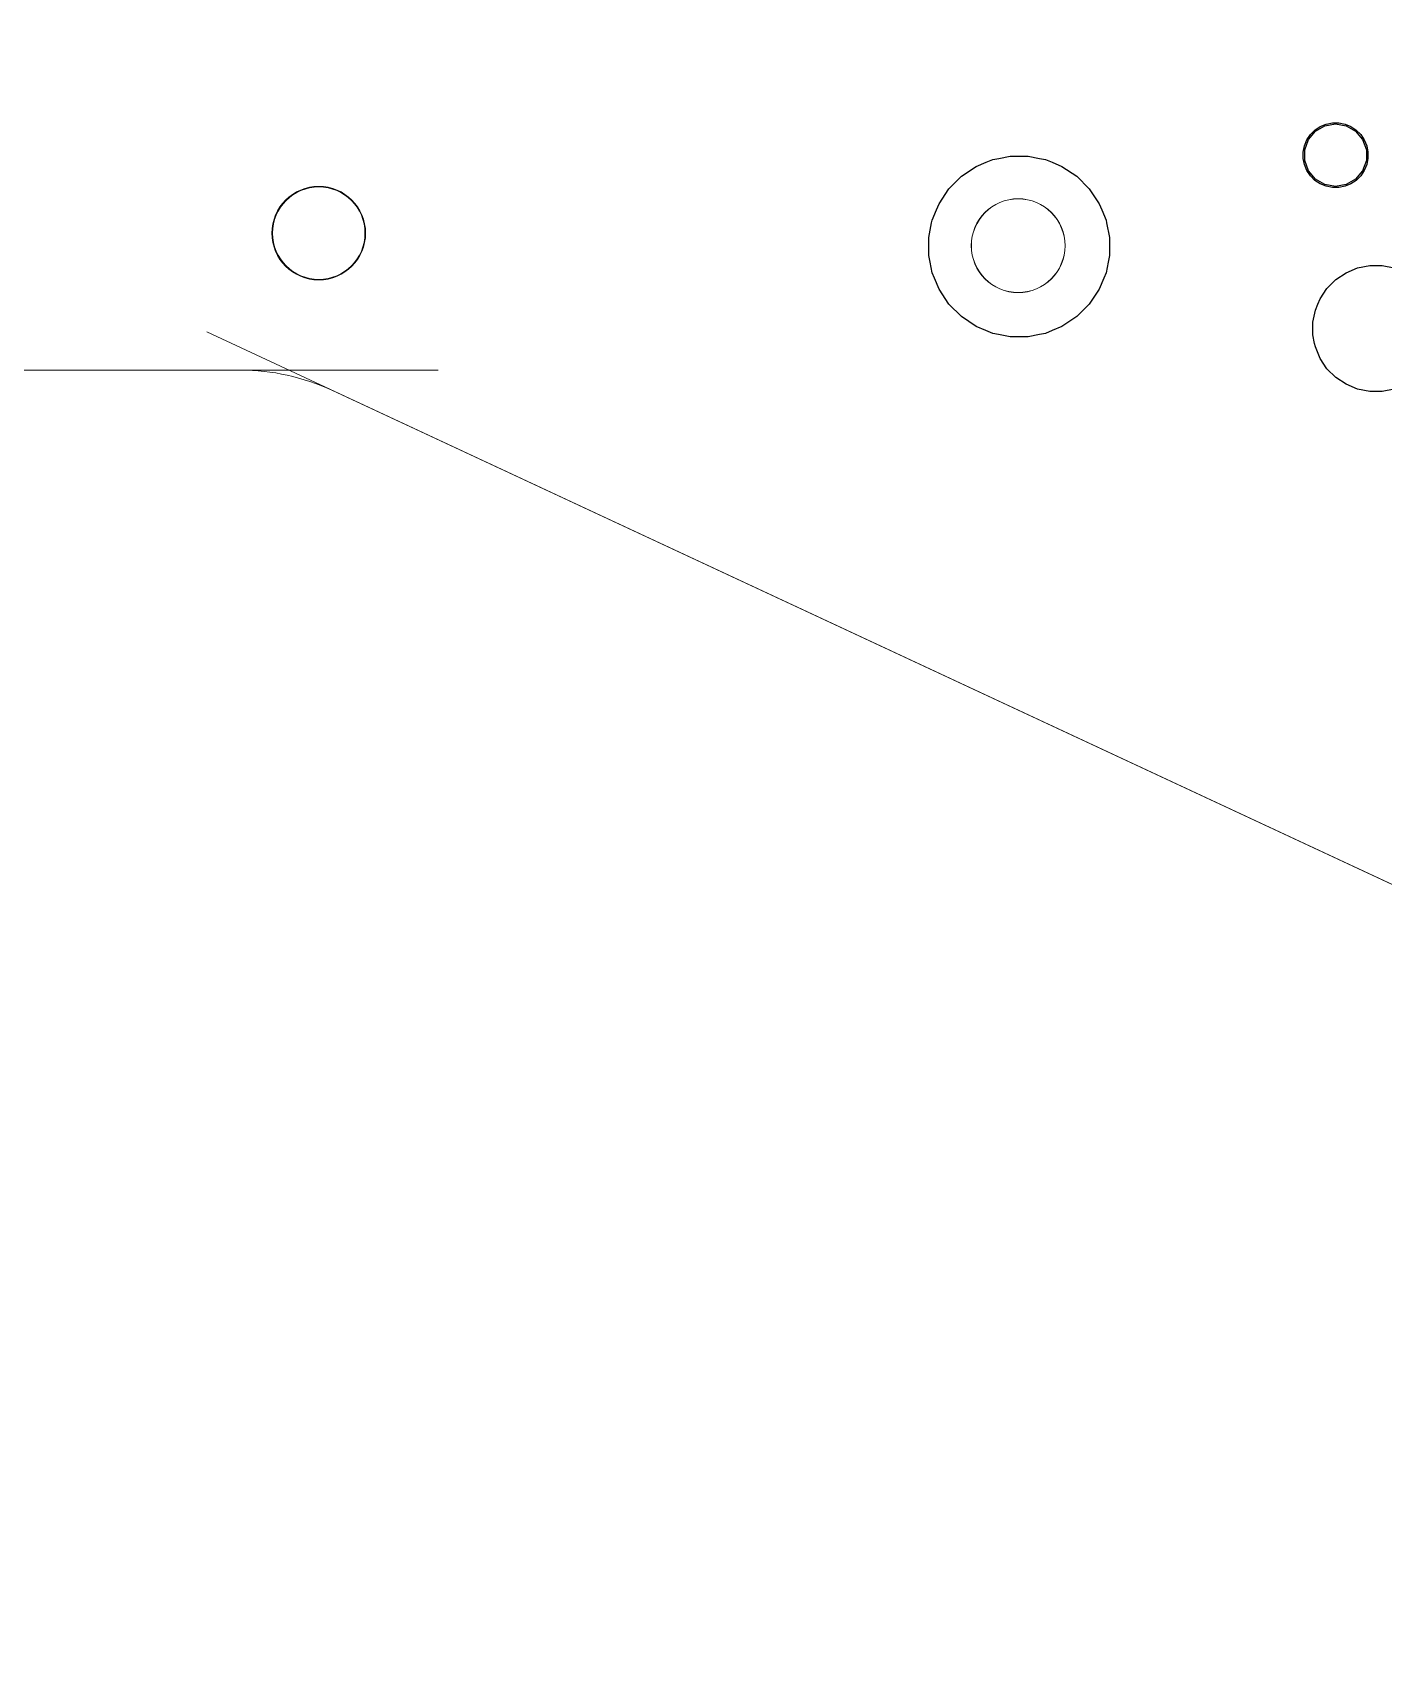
# Model space of a CAD drawing. Header units: millimetres. Extents: x 13 to 222, y -3 to 195.
# Drawn here: x 92.4 to 136.2, y -1.1 to 51.4 of the extents above; entities that cross this region are included whole.
import ezdxf

# ---------------------------------------------------------------- set-up
doc = ezdxf.new("R2010")
doc.units = ezdxf.units.MM
doc.header["$MEASUREMENT"] = 0
doc.layers.add('Ergodox plate', color=7, linetype='Continuous', lineweight=0, true_color=0xf6921e)
doc.layers.add('Orig switch cut', color=7, linetype='Continuous', lineweight=0, true_color=0xde3535)
doc.layers.add('Mask', color=134, linetype='Continuous')
doc.layers.add('Silk', color=142, linetype='Continuous')

msp = doc.modelspace()

# ---------------------------------------------------------------- linework, layer by layer
at = {"layer": 'Ergodox plate'}
msp.add_lwpolyline([(176.097, 171.874), (176.097, 92.985, 0.291482), (180.139, 86.641), (213.549, 71.063, -0.414222), (216.936, 61.76), (190.971, 6.079, -0.414191), (181.669, 2.693), (102.101, 39.788, 0.108514), (99.143, 40.444), (22.011, 40.444, -0.414214)], format="xyb", dxfattribs=at)
for centre, radius in [((101.68, 44.889), 1.5), ((124.383, 44.482), 1.524)]:
    msp.add_circle(centre, radius, dxfattribs=at)
at = {"layer": 'Mask', "linetype": 'Continuous'}
for p, q in [((134.016, 48.237), (134.188, 48.352)), ((134.188, 48.352), (134.379, 48.431)), ((134.379, 48.431), (134.582, 48.471)), ((134.582, 48.471), (134.789, 48.471)), ((134.789, 48.471), (134.992, 48.431)), ((134.992, 48.431), (135.184, 48.352)), ((135.184, 48.352), (135.356, 48.237)), ((133.675, 47.727), (133.754, 47.918)), ((133.754, 47.918), (133.869, 48.09)), ((133.869, 48.09), (134.016, 48.237)), ((135.356, 48.237), (135.502, 48.09)), ((135.502, 48.09), (135.617, 47.918)), ((135.617, 47.918), (135.696, 47.727)), ((123.344, 47.189), (123.557, 47.277)), ((123.557, 47.277), (123.755, 47.317)), ((123.755, 47.317), (124.124, 47.39)), ((124.124, 47.39), (124.702, 47.39)), ((124.702, 47.39), (125.07, 47.317)), ((125.07, 47.317), (125.268, 47.277)), ((125.268, 47.277), (125.481, 47.189)), ((133.635, 47.524), (133.675, 47.727)), ((133.635, 47.317), (133.635, 47.524)), ((133.675, 47.114), (133.635, 47.317)), ((135.696, 47.727), (135.737, 47.524)), ((135.737, 47.317), (135.696, 47.114)), ((135.737, 47.524), (135.737, 47.317)), ((122.134, 46.326), (122.543, 46.735)), ((122.543, 46.735), (123.023, 47.056)), ((123.023, 47.056), (123.344, 47.189)), ((125.481, 47.189), (125.802, 47.056)), ((125.802, 47.056), (126.283, 46.735)), ((126.283, 46.735), (126.692, 46.326)), ((133.754, 46.922), (133.675, 47.114)), ((133.869, 46.75), (133.754, 46.922)), ((134.016, 46.604), (133.869, 46.75)), ((135.502, 46.75), (135.356, 46.604)), ((135.617, 46.922), (135.502, 46.75)), ((135.696, 47.114), (135.617, 46.922)), ((121.813, 45.846), (122.134, 46.326)), ((126.692, 46.326), (127.013, 45.846)), ((134.188, 46.489), (134.016, 46.604)), ((134.379, 46.41), (134.188, 46.489)), ((134.582, 46.369), (134.379, 46.41)), ((134.789, 46.369), (134.582, 46.369)), ((134.992, 46.41), (134.789, 46.369)), ((135.184, 46.489), (134.992, 46.41)), ((135.356, 46.604), (135.184, 46.489)), ((121.732, 45.65), (121.813, 45.846)), ((127.013, 45.846), (127.094, 45.65)), ((121.479, 44.745), (121.573, 45.219)), ((121.573, 45.219), (121.592, 45.312)), ((121.592, 45.312), (121.732, 45.65)), ((127.094, 45.65), (127.234, 45.312)), ((127.234, 45.312), (127.252, 45.219)), ((127.252, 45.219), (127.346, 44.745)), ((121.479, 44.167), (121.479, 44.745)), ((127.346, 44.745), (127.346, 44.167)), ((121.523, 43.945), (121.479, 44.167)), ((127.346, 44.167), (127.302, 43.945)), ((121.592, 43.601), (121.523, 43.945)), ((121.663, 43.429), (121.592, 43.601)), ((127.234, 43.601), (127.163, 43.429)), ((127.302, 43.945), (127.234, 43.601)), ((134.692, 43.381), (135.027, 43.605)), ((135.027, 43.605), (135.399, 43.759)), ((135.399, 43.759), (135.794, 43.838)), ((135.399, 43.759), (135.399, 43.759)), ((135.399, 43.759), (135.399, 43.759)), ((135.794, 43.838), (136.197, 43.838)), ((136.197, 43.838), (136.592, 43.759)), ((121.813, 43.067), (121.663, 43.429)), ((122.134, 42.586), (121.813, 43.067)), ((127.013, 43.067), (126.692, 42.586)), ((127.163, 43.429), (127.013, 43.067)), ((134.183, 42.761), (134.407, 43.096)), ((134.407, 43.096), (134.692, 43.381)), ((122.543, 42.178), (122.134, 42.586)), ((126.692, 42.586), (126.283, 42.178)), ((134.029, 42.389), (134.111, 42.586)), ((134.111, 42.586), (134.183, 42.761)), ((123.023, 41.857), (122.543, 42.178)), ((126.283, 42.178), (125.802, 41.857)), ((133.951, 41.994), (134.029, 42.389)), ((133.951, 41.591), (133.951, 41.994)), ((123.336, 41.727), (123.023, 41.857)), ((123.557, 41.635), (123.336, 41.727)), ((123.746, 41.598), (123.557, 41.635)), ((124.124, 41.523), (123.746, 41.598)), ((124.702, 41.523), (124.124, 41.523)), ((125.08, 41.598), (124.702, 41.523)), ((125.268, 41.635), (125.08, 41.598)), ((125.49, 41.727), (125.268, 41.635)), ((125.802, 41.857), (125.49, 41.727)), ((134.007, 41.306), (133.951, 41.591)), ((134.029, 41.196), (134.007, 41.306)), ((134.183, 40.824), (134.029, 41.196)), ((134.407, 40.489), (134.183, 40.824)), ((134.692, 40.204), (134.407, 40.489)), ((135.027, 39.981), (134.692, 40.204)), ((135.399, 39.826), (135.027, 39.981)), ((135.794, 39.748), (135.399, 39.826)), ((135.399, 39.826), (135.399, 39.826)), ((135.399, 39.826), (135.399, 39.826)), ((136.197, 39.748), (135.794, 39.748)), ((136.592, 39.826), (136.197, 39.748))]:
    msp.add_line(p, q, dxfattribs=at)
at = {"layer": 'Orig switch cut', "lineweight": 0}
for p, q in [((98.042, 41.681), (189.739, -1.069)), ((13.177, 40.444), (105.551, 40.444))]:
    msp.add_line(p, q, dxfattribs=at)
for centre in [(101.68, 44.889), (124.383, 44.482)]:
    msp.add_circle(centre, 1.52, dxfattribs=at)
at = {"layer": 'Silk', "linetype": 'Continuous'}
for p, q in [((134.033, 48.198), (134.338, 48.374)), ((134.338, 48.374), (134.686, 48.436)), ((134.686, 48.436), (135.033, 48.374)), ((135.033, 48.374), (135.338, 48.198)), ((133.686, 47.597), (133.806, 47.928)), ((133.806, 47.928), (134.033, 48.198)), ((135.338, 48.198), (135.565, 47.928)), ((135.565, 47.928), (135.686, 47.597)), ((133.686, 47.244), (133.686, 47.597)), ((133.806, 46.912), (133.686, 47.244)), ((135.686, 47.244), (135.565, 46.912)), ((135.686, 47.597), (135.686, 47.244)), ((134.033, 46.642), (133.806, 46.912)), ((135.565, 46.912), (135.338, 46.642)), ((134.338, 46.466), (134.033, 46.642)), ((134.686, 46.405), (134.338, 46.466)), ((135.033, 46.466), (134.686, 46.405)), ((135.338, 46.642), (135.033, 46.466))]:
    msp.add_line(p, q, dxfattribs=at)

doc.saveas('drawing.dxf')
